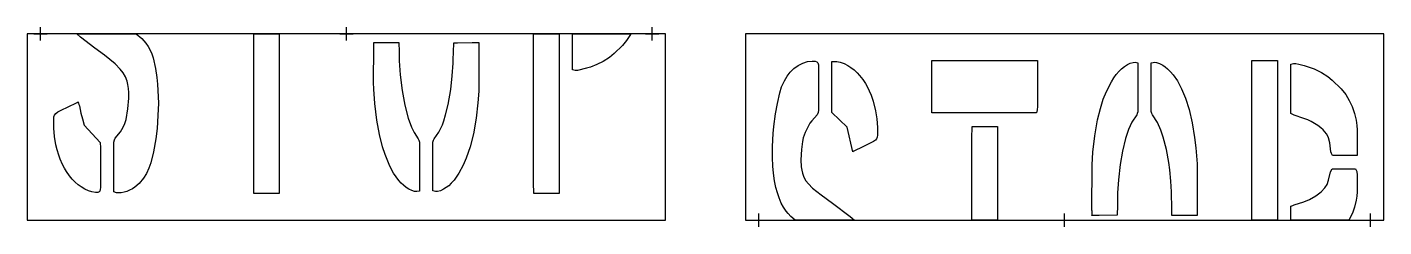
# Model space of a CAD drawing. Header units: inches. Extents: x 0 to 204, y -1 to 29.
import ezdxf

# ---------------------------------------------------------------- set-up
doc = ezdxf.new("R2010")
doc.units = ezdxf.units.IN
doc.header["$MEASUREMENT"] = 0
doc.layers.add('CUT', color=1, linetype='Continuous')
doc.layers.add('REG', color=5, linetype='Continuous')

msp = doc.modelspace()

# ---------------------------------------------------------------- linework, layer by layer
at = {"layer": 'CUT'}
for points in [[(0, 0), (96, 0), (96, 28), (0, 28)], [(17.87, 26.61), (18.22, 26.09), (18.52, 25.54), (18.76, 24.97), (18.96, 24.37), (19.32, 22.79), (19.52, 21.43), (19.62, 20.45), (19.74, 17.57), (19.67, 15.72), (19.53, 13.79), (19.33, 12.2), (19.01, 10.29), (18.59, 8.62), (18.32, 7.81), (17.96, 7.03), (17.5, 6.31), (16.86, 5.53), (16.21, 4.97), (15.82, 4.72), (15.4, 4.5), (14.97, 4.33), (14.6, 4.22), (14.15, 4.13), (13.7, 4.1), (13.44, 4.13), (13.02, 4.24), (13.02, 11.72), (13.13, 12.08), (13.25, 12.34), (14.02, 13.29), (14.43, 13.95), (14.7, 14.52), (14.88, 15.11), (15.14, 16.71), (15.28, 18.31), (15.28, 19.17), (15.25, 19.78), (15.16, 20.38), (15.04, 20.91), (14.79, 21.56), (14.44, 22.16), (13.99, 22.71), (13.23, 23.5), (11.64, 24.78), (10.18, 25.83), (8.03, 27.5), (7.46, 28), (16.41, 28), (16.41, 28), (17.23, 27.3), (17.56, 26.96)], [(37.9, 4), (34.08, 4), (34.07, 4.78), (34.07, 28), (37.9, 28)], [(58.59, 4.29), (58.25, 4.31), (57.82, 4.45), (57.4, 4.65), (57, 4.9), (56.57, 5.24), (56.24, 5.56), (55.87, 5.97), (55.11, 7.06), (54.55, 8.1), (53.81, 9.89), (53.45, 11.01), (52.97, 12.89), (52.57, 15.01), (52.27, 17.53), (52.13, 19.69), (52.1, 20.7), (52.11, 25.95), (52.12, 26), (52.12, 26.49), (52.12, 26.68), (52.3, 26.67), (53.04, 26.67), (53.19, 26.68), (54.96, 26.67), (55.87, 26.67), (55.89, 26.2), (55.93, 25.81), (55.95, 23.93), (56.1, 21.85), (56.38, 19.47), (56.78, 17.27), (57.29, 15.32), (57.77, 14), (58.17, 13.16), (58.82, 12.22), (58.91, 12.02), (59.01, 11.74), (59.01, 4.36)], [(66.59, 11), (66.01, 9.3), (65.58, 8.29), (64.92, 7.04), (64.53, 6.45), (64.2, 6.02), (63.78, 5.55), (63.39, 5.17), (63.02, 4.89), (62.63, 4.64), (62.15, 4.42), (61.72, 4.31), (61.4, 4.31), (61.02, 4.4), (61.02, 11.72), (61.12, 12.01), (61.21, 12.21), (61.88, 13.21), (62.21, 13.84), (62.44, 14.34), (62.64, 14.93), (62.91, 15.82), (63.29, 17.39), (63.69, 19.64), (63.93, 21.7), (64.08, 23.6), (64.11, 25.79), (64.14, 26.1), (64.16, 26.65), (64.69, 26.66), (64.72, 26.66), (66.9, 26.68), (67.07, 26.68), (67.73, 26.68), (67.92, 26.68), (67.91, 26.5), (67.91, 25.98), (67.92, 25.9), (67.93, 20.41), (67.91, 19.4), (67.79, 17.62), (67.52, 15.32), (67.1, 12.96)], [(80, 5.08), (79.99, 5.02), (79.99, 4.02), (79.81, 4.02), (79.17, 4.01), (77.31, 4), (76.17, 4), (76.17, 4.18), (76.17, 4.77), (76.16, 4.84), (76.16, 28), (80, 28)], [(90.7, 27.9), (90.11, 26.98), (89.5, 26.26), (88.29, 25.03), (87.55, 24.45), (86.63, 23.86), (85.64, 23.39), (84.7, 23.01), (84.1, 22.82), (82.74, 22.51), (82.41, 22.51), (82.01, 22.59), (82.01, 28), (90.74, 28)], [(108, 0), (204, 0), (204, 28), (108, 28)], [(114.85, 0.54), (114.41, 0.99), (114.12, 1.36), (113.74, 1.95), (113.4, 2.57), (113.06, 3.36), (112.81, 4.1), (112.6, 4.93), (112.39, 5.91), (112.22, 7.05), (112.12, 8.11), (112.05, 9.42), (112.05, 11.06), (112.16, 13), (112.27, 14.07), (112.55, 15.96), (112.84, 17.52), (113.18, 19.14), (113.45, 20.03), (113.87, 20.96), (114.26, 21.64), (114.74, 22.25), (115.29, 22.79), (115.93, 23.24), (116.62, 23.58), (117.35, 23.82), (118.03, 23.91), (118.47, 23.9), (118.76, 23.81), (118.91, 23.64), (119.01, 23.33), (119.01, 16.53), (118.94, 16.16), (118.79, 15.84), (117.98, 14.94), (117.71, 14.56), (117.43, 14.09), (116.99, 13.18), (116.7, 12.37), (116.6, 11.84), (116.44, 10.61), (116.32, 9.09), (116.37, 8.01), (116.46, 7.49), (116.57, 7.04), (116.8, 6.46), (117.11, 5.92), (117.5, 5.44), (118.11, 4.83), (119.39, 3.79), (121.12, 2.56), (123.75, 0.57), (124.41, 0), (115.46, 0)], [(126.32, 20.06), (126.63, 19.43), (126.9, 18.77), (127.21, 17.89), (127.57, 16.45), (127.76, 15.23), (127.86, 13.94), (127.86, 12.77), (127.82, 12.49), (127.72, 12.24), (127.55, 12.03), (127.25, 11.83), (125.06, 10.71), (124.89, 10.65), (124.31, 10.35), (124.14, 10.26), (123.31, 14), (121.02, 16.2), (121.02, 23.84), (121.73, 23.85), (122.25, 23.73), (122.83, 23.52), (123.38, 23.24), (123.84, 22.95), (124.34, 22.57), (124.8, 22.14), (125.17, 21.74), (125.64, 21.12), (126.04, 20.54)], [(151.93, 23.12), (151.93, 22.99), (151.93, 17.1), (151.88, 16.6), (151.75, 16.15), (136.04, 16.15), (136.04, 24), (151.93, 24)], [(165.86, 23.59), (166.29, 23.71), (166.62, 23.72), (167.01, 23.63), (167.01, 16.3), (166.92, 16.02), (166.84, 15.82), (166.12, 14.74), (165.83, 14.18), (165.59, 13.61), (165.16, 12.27), (164.71, 10.38), (164.36, 8.37), (164.09, 6.08), (163.95, 4.1), (163.93, 1.59), (163.9, 1.36), (163.88, 0.73), (161.21, 0.7), (161.08, 0.71), (160.3, 0.7), (160.11, 0.7), (160.12, 0.88), (160.12, 1.41), (160.11, 1.48), (160.12, 8.3), (160.24, 10.23), (160.52, 12.69), (160.95, 15.1), (161.38, 16.76), (161.81, 18.17), (162.29, 19.33), (163.03, 20.81), (163.4, 21.41), (163.77, 21.91), (164.18, 22.38), (164.57, 22.76), (164.99, 23.1), (165.44, 23.39)], [(170.75, 23.31), (171.14, 23.05), (171.49, 22.75), (171.93, 22.3), (172.34, 21.82), (172.95, 20.92), (173.55, 19.75), (174.16, 18.32), (174.71, 16.62), (175.18, 14.64), (175.55, 12.44), (175.74, 10.86), (175.91, 8.47), (175.92, 1.5), (175.92, 1.43), (175.92, 0.89), (175.92, 0.7), (175.74, 0.71), (174.99, 0.71), (174.84, 0.7), (173.03, 0.71), (172.14, 0.71), (172.14, 0.9), (172.13, 1.39), (172.1, 1.66), (172.09, 4.24), (171.98, 5.85), (171.81, 7.54), (171.65, 8.69), (171.3, 10.6), (170.82, 12.48), (170.48, 13.51), (169.94, 14.7), (169.19, 15.83), (169.11, 16.03), (169.02, 16.32), (169.02, 23.64), (169.32, 23.69), (169.49, 23.73), (169.83, 23.69), (170.26, 23.55)], [(188, 0), (184.16, 0), (184.16, 0), (184.16, 24), (187.99, 24), (187.99, 23.21), (188, 23.18)], [(190.01, 23.46), (190.43, 23.54), (190.76, 23.54), (191.21, 23.46), (192.03, 23.24), (193.51, 22.72), (194.64, 22.17), (195.57, 21.57), (196.24, 21.04), (197.58, 19.72), (198.27, 18.87), (198.8, 18), (199.24, 17.08), (199.6, 16.05), (199.83, 15.01), (199.94, 14.25), (199.99, 13.56), (199.99, 10.73), (199.99, 10.65), (200.01, 9.74), (196.3, 9.74), (196.14, 10.03), (196.05, 10.26), (195.87, 11.61), (195.68, 12.35), (195.56, 12.63), (195.35, 12.96), (194.85, 13.55), (194.5, 13.87), (194.07, 14.21), (193.07, 14.83), (192.57, 15.06), (191.99, 15.29), (190.52, 15.76), (190.29, 15.89), (190.01, 16.02)], [(10.81, 4.26), (10.61, 4.16), (10.27, 4.15), (9.75, 4.24), (9.23, 4.41), (8.66, 4.67), (8.12, 4.99), (7.67, 5.31), (7.2, 5.72), (6.76, 6.17), (6.37, 6.66), (5.93, 7.31), (5.6, 7.84), (5.32, 8.39), (4.98, 9.17), (4.76, 9.75), (4.51, 10.58), (4.33, 11.34), (4.11, 12.55), (3.99, 13.84), (3.99, 15.24), (3.99, 15.24), (4.03, 15.53), (4.12, 15.79), (4.33, 16.05), (4.64, 16.26), (6.67, 17.28), (6.92, 17.39), (7.22, 17.54), (7.52, 17.7), (7.69, 17.78), (7.78, 17.39), (7.87, 17.17), (8.07, 16.06), (8.3, 15.24), (8.59, 14.29), (11, 11.68), (11.01, 10.88), (11.01, 4.91), (10.98, 4.62), (10.91, 4.38)], [(142.08, 13.89), (142.08, 14.07), (142.27, 14.07), (142.73, 14.07), (145.9, 14.08), (145.9, 13.9), (145.9, 13.41), (145.9, 0), (145.9, 0), (142.07, 0), (142.07, 13.08), (142.08, 13.26)], [(195.13, 4.84), (195.45, 5.36), (195.69, 6.02), (195.98, 7.27), (196.22, 7.73), (199.74, 7.73), (199.93, 7.32), (199.99, 6.75), (199.98, 4.24), (199.93, 3.63), (199.84, 3.02), (199.58, 1.95), (199.27, 1.07), (198.74, 0), (190.01, 0), (190.01, 2.09), (190.31, 2.21), (190.49, 2.3), (191.96, 2.75), (192.83, 3.11), (193.78, 3.65), (194.59, 4.27)]]:
    msp.add_lwpolyline(points, close=True, dxfattribs=at)
at = {"layer": 'REG'}
for points in [[(2, 27), (2, 29)], [(48, 27), (48, 29)], [(94, 27), (94, 29)], [(1, 28), (3, 28)], [(47, 28), (49, 28)], [(93, 28), (95, 28)], [(109, 0), (111, 0)], [(110, -1), (110, 1)], [(155, 0), (157, 0)], [(156, -1), (156, 1)], [(201, 0), (203, 0)], [(202, -1), (202, 1)]]:
    msp.add_lwpolyline(points, dxfattribs=at)

doc.saveas('drawing.dxf')
